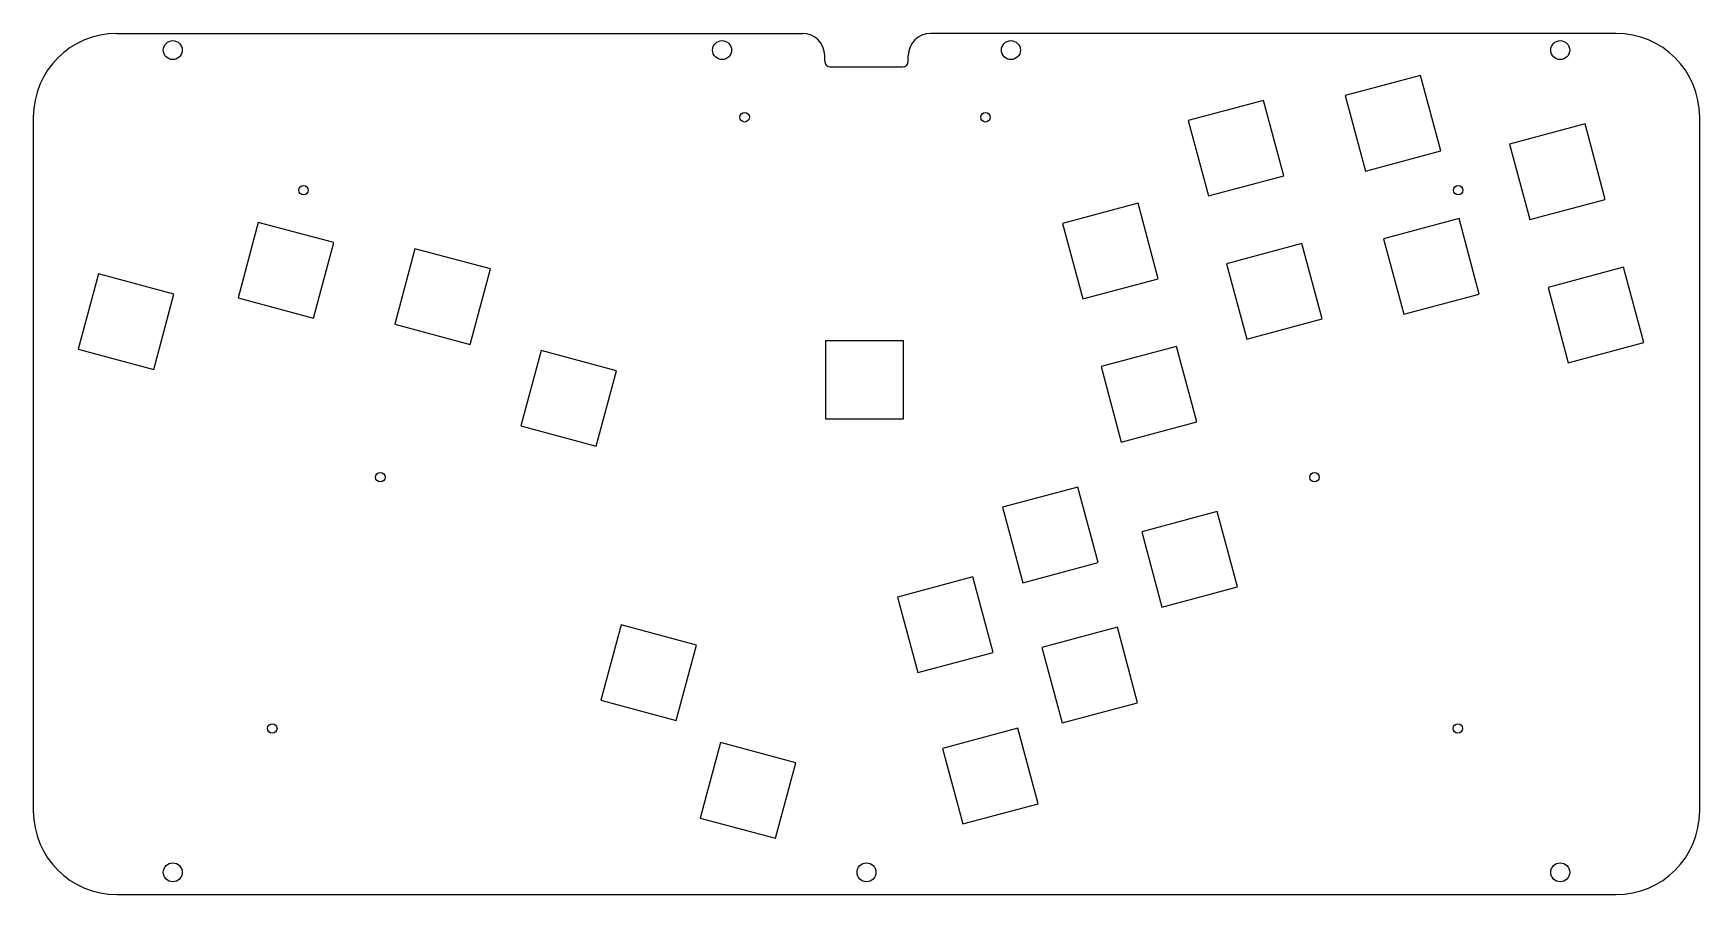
# Model space of a CAD drawing. Header units: millimetres. Extents: x 0 to 299, y 0 to 154.
import ezdxf

# ---------------------------------------------------------------- set-up
doc = ezdxf.new("R2010")
doc.units = ezdxf.units.MM
doc.header["$MEASUREMENT"] = 0
doc.layers.add('BLACK', color=7, linetype='Continuous')

msp = doc.modelspace()

# ---------------------------------------------------------------- linework, layer by layer
for p, q in [((15, 154.4), (137.9, 154.4)), ((283.8, 154.4), (160.9, 154.4)), ((141.9, 149.4), (141.9, 150.4)), ((156.9, 149.4), (156.9, 150.4)), ((141.9, 149.4), (141.9, 149.4)), ((142.9, 148.4), (155.9, 148.4)), ((156.9, 149.4), (156.9, 149.4)), ((248.76, 146.86), (235.23, 143.24)), ((252.38, 133.34), (248.76, 146.86)), ((220.6, 142.39), (207.07, 138.77)), ((224.22, 128.87), (220.6, 142.39)), ((235.23, 143.24), (238.86, 129.71)), ((0, 139.4), (0, 15)), ((207.07, 138.77), (210.7, 125.25)), ((278.24, 138.16), (264.71, 134.53)), ((281.86, 124.63), (278.24, 138.16)), ((298.8, 15), (298.8, 139.4)), ((264.71, 134.53), (268.34, 121.01)), ((238.86, 129.71), (252.38, 133.34)), ((210.7, 125.25), (224.22, 128.87)), ((198.09, 123.94), (184.57, 120.32)), ((201.71, 110.42), (198.09, 123.94)), ((268.34, 121.01), (281.86, 124.63)), ((40.34, 120.5), (36.71, 106.98)), ((53.86, 116.88), (40.34, 120.5)), ((184.57, 120.32), (188.19, 106.8)), ((255.65, 121.19), (242.13, 117.57)), ((259.28, 107.67), (255.65, 121.19)), ((50.23, 103.35), (53.86, 116.88)), ((227.49, 116.72), (213.97, 113.1)), ((231.12, 103.2), (227.49, 116.72)), ((242.13, 117.57), (245.75, 104.04)), ((68.43, 115.79), (64.81, 102.27)), ((81.95, 112.17), (68.43, 115.79)), ((11.7, 111.3), (8.07, 97.77)), ((25.22, 107.67), (11.7, 111.3)), ((78.33, 98.65), (81.95, 112.17)), ((213.97, 113.1), (217.59, 99.58)), ((285.13, 112.49), (271.61, 108.86)), ((288.76, 98.96), (285.13, 112.49)), ((21.6, 94.15), (25.22, 107.67)), ((188.19, 106.8), (201.71, 110.42)), ((245.75, 104.04), (259.28, 107.67)), ((271.61, 108.86), (275.23, 95.34)), ((36.71, 106.98), (50.23, 103.35)), ((64.81, 102.27), (78.33, 98.65)), ((217.59, 99.58), (231.12, 103.2)), ((156.03, 99.27), (142.03, 99.27)), ((142.03, 99.27), (142.03, 85.27)), ((156.03, 85.27), (156.03, 99.27)), ((275.23, 95.34), (288.76, 98.96)), ((8.07, 97.77), (21.6, 94.15)), ((91.05, 97.56), (87.43, 84.03)), ((104.58, 93.93), (91.05, 97.56)), ((204.98, 98.27), (191.46, 94.65)), ((208.61, 84.75), (204.98, 98.27)), ((100.95, 80.41), (104.58, 93.93)), ((191.46, 94.65), (195.08, 81.13)), ((87.43, 84.03), (100.95, 80.41)), ((142.03, 85.27), (156.03, 85.27)), ((195.08, 81.13), (208.61, 84.75)), ((187.31, 73.06), (173.79, 69.44)), ((190.93, 59.54), (187.31, 73.06)), ((173.79, 69.44), (177.41, 55.91)), ((212.28, 68.69), (198.75, 65.07)), ((215.9, 55.17), (212.28, 68.69)), ((198.75, 65.07), (202.38, 51.54)), ((168.48, 56.95), (154.95, 53.33)), ((172.1, 43.43), (168.48, 56.95)), ((177.41, 55.91), (190.93, 59.54)), ((202.38, 51.54), (215.9, 55.17)), ((154.95, 53.33), (158.58, 39.81)), ((105.38, 48.36), (101.76, 34.84)), ((118.9, 44.74), (105.38, 48.36)), ((194.38, 47.94), (180.86, 44.31)), ((198, 34.41), (194.38, 47.94)), ((115.28, 31.22), (118.9, 44.74)), ((158.58, 39.81), (172.1, 43.43)), ((180.86, 44.31), (184.48, 30.79)), ((101.76, 34.84), (115.28, 31.22)), ((184.48, 30.79), (198, 34.41)), ((123.21, 27.26), (119.59, 13.74)), ((136.74, 23.64), (123.21, 27.26)), ((176.55, 29.83), (163.03, 26.21)), ((180.17, 16.31), (176.55, 29.83)), ((163.03, 26.21), (166.65, 12.69)), ((133.11, 10.11), (136.74, 23.64)), ((166.65, 12.69), (180.17, 16.31)), ((119.59, 13.74), (133.11, 10.11)), ((15, 0), (283.8, 0))]:
    msp.add_line(p, q)
for centre, radius in [((25, 151.4), 1.7), ((123.5, 151.4), 1.7), ((175.3, 151.4), 1.7), ((273.8, 151.4), 1.7), ((127.55, 139.35), 0.85), ((170.74, 139.35), 0.85), ((48.45, 126.28), 0.85), ((255.51, 126.28), 0.85), ((62.22, 74.83), 0.85), ((229.73, 74.83), 0.85), ((42.85, 29.8), 0.85), ((255.45, 29.8), 0.85), ((25, 4), 1.7), ((149.4, 4), 1.7), ((273.8, 4), 1.7)]:
    msp.add_circle(centre, radius)
for centre, radius, start, end in [((15, 139.4), 15, 90, 180), ((137.9, 150.4), 4, 0, 90), ((160.9, 150.4), 4, 90, 180), ((283.8, 139.4), 15, 0, 90), ((142.9, 149.4), 1, 180, 270), ((155.9, 149.4), 1, 270, 0), ((15, 15), 15, 180, 270), ((283.8, 15), 15, 270, 0)]:
    msp.add_arc(centre, radius, start, end)
at = {"layer": 'BLACK', "linetype": 'Continuous'}
for p, q in [((278.23, 138.18), (278.25, 138.18)), ((278.25, 138.18), (278.26, 138.16)), ((278.26, 138.16), (278.26, 138.16)), ((268.32, 120.99), (268.31, 121)), ((268.34, 120.99), (268.32, 120.99)), ((268.34, 120.99), (268.34, 120.99))]:
    msp.add_line(p, q, dxfattribs=at)

doc.saveas('drawing.dxf')
